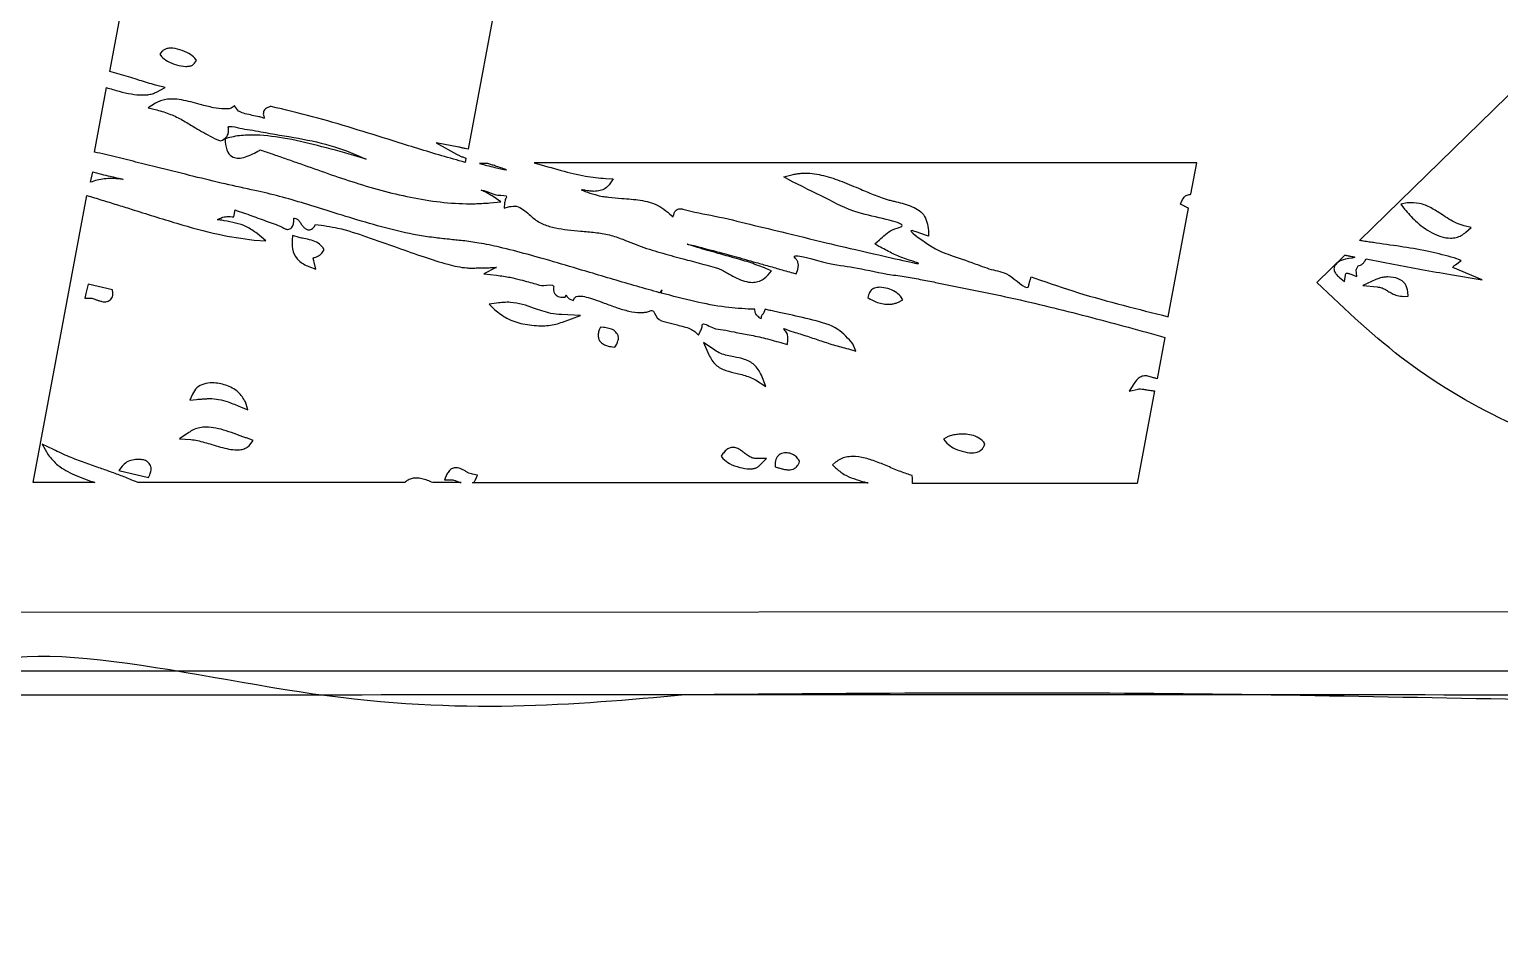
# Model space of a CAD drawing. Header units: inches. Extents: x 0.01 to 3.99, y 0.01 to 4.99.
# Drawn here: x 2.578 to 3.156, y 0.966 to 1.328 of the extents above; entities that cross this region are included whole.
import ezdxf

# ---------------------------------------------------------------- set-up
doc = ezdxf.new("R2010")
doc.units = ezdxf.units.IN
for name, color, linetype in [('Border', 7, 'CONTINUOUS'), ('Logo', 7, 'CONTINUOUS'), ('outline', 7, 'CONTINUOUS'), ('outline_2', 7, 'CONTINUOUS'), ('pcb_outline', 7, 'CONTINUOUS')]:
    doc.layers.add(name, color=color, linetype=linetype)

msp = doc.modelspace()

# ---------------------------------------------------------------- linework, layer by layer
at = {"layer": 'Border', "color": 7}
msp.add_lwpolyline([(0.280138, 1.075567), (3.72736, 1.075567)], dxfattribs=at)
at = {"layer": 'Logo', "color": 7}
for points in [[(2.617783, 1.308925), (2.609485, 1.311366), (2.62299, 1.383449)], [(2.762926, 1.347489), (2.750397, 1.280775)], [(3.100886, 1.244815), (3.185336, 1.327149)], [(2.629987, 1.319176), (2.629174, 1.3182), (2.629824, 1.317224)], [(2.642842, 1.31462), (2.643655, 1.315597), (2.643004, 1.316573)], [(2.603464, 1.279636), (2.608183, 1.30502)], [(2.627872, 1.30323), (2.631289, 1.30502), (2.627546, 1.305996)], [(2.627546, 1.298837), (2.624617, 1.297047), (2.628035, 1.296233)], [(2.660089, 1.295745), (2.658625, 1.29786)], [(2.672944, 1.297535), (2.672619, 1.297535), (2.672293, 1.297372)], [(2.652605, 1.284192), (2.653255, 1.28403), (2.653906, 1.284355)], [(2.656022, 1.285169), (2.654883, 1.284843), (2.654883, 1.283704)], [(2.668388, 1.280287), (2.668713, 1.28045)], [(2.710369, 1.27687), (2.705487, 1.278335)], [(2.746817, 1.281589), (2.737868, 1.283216), (2.745841, 1.278823)], [(2.602, 1.267758), (2.602814, 1.271826), (2.603302, 1.271663)], [(2.749583, 1.277196), (2.749258, 1.275568)], [(2.758207, 1.27508), (2.754953, 1.27508)], [(3.034661, 1.263039), (3.036939, 1.275406), (2.776431, 1.275406)], [(2.804581, 1.269223), (2.80751, 1.26906), (2.805883, 1.266782)], [(2.877966, 1.267921), (2.874549, 1.269873), (2.878291, 1.27085)], [(2.603627, 1.149627), (2.579383, 1.149627), (2.600536, 1.262551)], [(2.759021, 1.259622), (2.763251, 1.26011), (2.759834, 1.262388)], [(3.031895, 1.258483), (3.030593, 1.259134), (3.031081, 1.260436)], [(2.6583, 1.25409), (2.658788, 1.256856)], [(2.764716, 1.259622), (2.764553, 1.257507), (2.766668, 1.258158)], [(3.025712, 1.214876), (3.033685, 1.257507)], [(3.119598, 1.259622), (3.117158, 1.259134), (3.118622, 1.257182)], [(2.651791, 1.253114), (2.651954, 1.253114)], [(2.681893, 1.252951), (2.681893, 1.253602), (2.682219, 1.253602)], [(2.689866, 1.250185), (2.690355, 1.251161)], [(2.831104, 1.25409), (2.831104, 1.254415)], [(2.931499, 1.24872), (2.931499, 1.246605), (2.929547, 1.247256)], [(3.144819, 1.250022), (3.142053, 1.250673)], [(3.142704, 1.24807), (3.144819, 1.250022)], [(2.666273, 1.244978), (2.670829, 1.244652), (2.667412, 1.247581)], [(2.683195, 1.24628), (2.681405, 1.246768), (2.681243, 1.244978)], [(2.911973, 1.242537), (2.910346, 1.243513), (2.912136, 1.245141)], [(2.693772, 1.241235), (2.693283, 1.242049)], [(2.693446, 1.240585), (2.693772, 1.241235)], [(3.084126, 1.228381), (3.095191, 1.23912)], [(3.103001, 1.236679), (3.10349, 1.237656)], [(3.138636, 1.235215), (3.140914, 1.237005), (3.138148, 1.237981)], [(2.687751, 1.234564), (2.690517, 1.233588), (2.689866, 1.236354)], [(2.761136, 1.234076), (2.75658, 1.231798), (2.761624, 1.231147)], [(2.868365, 1.23131), (2.869667, 1.232937), (2.867715, 1.233751)], [(2.878128, 1.232123), (2.87943, 1.231798), (2.879918, 1.2331)], [(3.097469, 1.231635), (3.09991, 1.230659), (3.099584, 1.233262), (3.100398, 1.23489)], [(3.136684, 1.231473), (3.149213, 1.229357), (3.13766, 1.234239)], [(2.610787, 1.224313), (2.610624, 1.225452), (2.601024, 1.22773), (2.600047, 1.223988), (2.599722, 1.222198), (2.601675, 1.222198)], [(2.971364, 1.229195), (2.971853, 1.230496), (2.973317, 1.230008)], [(3.093076, 1.230334), (3.095028, 1.228706), (3.095354, 1.231147)], [(3.107395, 1.22952), (3.102188, 1.227079), (3.107883, 1.226591)], [(2.761624, 1.220245), (2.758695, 1.219757), (2.76081, 1.217642)], [(2.787496, 1.222523), (2.788635, 1.222523), (2.78896, 1.223499)], [(2.790587, 1.22171), (2.791726, 1.221221), (2.792377, 1.22236)], [(2.826385, 1.22415), (2.82671, 1.225452), (2.825734, 1.224313)], [(2.907905, 1.223499), (2.90758, 1.22236), (2.908556, 1.22171)], [(2.919621, 1.220571), (2.921411, 1.221547)], [(2.921411, 1.221547), (2.920434, 1.223011)], [(3.118297, 1.222849), (3.120087, 1.223011)], [(3.120087, 1.223011), (3.119924, 1.224638)], [(2.794655, 1.215364), (2.78717, 1.215689)], [(2.787496, 1.21276), (2.794655, 1.215364)], [(2.863321, 1.216503), (2.863159, 1.217804), (2.861857, 1.217804)], [(2.868528, 1.217479), (2.867226, 1.217804), (2.866738, 1.216503)], [(2.803605, 1.210645), (2.802466, 1.210808), (2.801978, 1.209669)], [(2.839565, 1.209018), (2.841029, 1.207553), (2.841843, 1.209343)], [(2.807184, 1.202997), (2.808161, 1.202835), (2.808649, 1.203648)], [(2.847375, 1.201696), (2.842982, 1.204787), (2.845097, 1.199906)], [(2.874223, 1.204462), (2.876013, 1.203974), (2.876176, 1.205763)], [(2.899932, 1.202184), (2.902861, 1.20137), (2.901722, 1.204136)], [(3.02441, 1.20674), (3.021318, 1.190468)], [(2.863484, 1.18998), (2.867552, 1.187377), (2.865762, 1.191933)], [(3.020342, 1.185749), (3.013508, 1.149301), (2.925153, 1.149301), (2.925153, 1.151416), (2.924991, 1.152393), (2.924014, 1.152718)], [(3.012206, 1.188516), (3.010416, 1.185587), (3.013833, 1.1864)], [(2.642028, 1.184448), (2.641052, 1.182007)], [(2.641052, 1.182007), (2.643655, 1.182332)], [(2.660903, 1.179404), (2.663832, 1.178265), (2.662856, 1.181356)], [(2.300813, 1.105856), (2.302441, 0.965921), (2.373873, 1.105693), (2.462878, 1.062248), (2.412924, 1.128962), (2.420572, 1.130589), (2.410809, 1.139375), (2.41146, 1.139538), (2.411623, 1.139538), (2.516249, 1.1768), (2.523734, 1.159227), (2.475733, 1.125057), (2.5169, 1.122778), (2.512344, 1.098697), (3.216902, 1.098859)], [(2.640564, 1.169315), (2.636984, 1.166874), (2.641377, 1.166549)], [(2.587356, 1.162644), (2.582962, 1.164759), (2.58524, 1.160529)], [(2.665947, 1.166224), (2.663669, 1.167037)], [(2.664646, 1.164434), (2.665947, 1.166224)], [(2.939147, 1.167688), (2.937357, 1.166712)], [(2.937357, 1.166712), (2.938659, 1.165085)], [(2.953303, 1.164108), (2.953628, 1.164922), (2.95314, 1.165573)], [(2.850629, 1.161017), (2.849979, 1.16004), (2.850629, 1.159064)], [(2.867715, 1.159064), (2.863647, 1.159064)], [(2.864623, 1.155972), (2.867715, 1.159064)], [(2.871132, 1.156949), (2.871132, 1.15581), (2.872271, 1.155484)], [(2.880732, 1.157925), (2.880406, 1.158576)], [(2.880569, 1.157437), (2.880732, 1.157925)], [(2.894888, 1.1576), (2.893749, 1.156623), (2.894888, 1.155484)], [(2.614366, 1.156135), (2.613065, 1.154345), (2.62478, 1.151579), (2.625268, 1.152718)], [(2.742098, 1.152881), (2.741122, 1.150766), (2.743563, 1.150766)], [(2.753326, 1.150766), (2.754139, 1.152555), (2.752187, 1.152881)], [(2.725501, 1.149627), (2.62055, 1.149627), (2.619411, 1.150115)], [(2.74763, 1.149627), (2.736566, 1.149627)], [(2.907743, 1.149464), (2.752187, 1.149464)]]:
    msp.add_lwpolyline(points, dxfattribs=at)
for points in [[(2.639425, 1.313318)], [(2.602, 1.267758)], [(2.804581, 1.269223)], [(2.934265, 1.228381)], [(2.610787, 1.224313)], [(2.809137, 1.208041)], [(2.856162, 1.192583)], [(2.625268, 1.156786)]]:
    msp.add_lwpolyline(points, close=True, dxfattribs=at)
for points, knots in [([(2.643004, 1.316573), (2.64225, 1.317221), (2.640502, 1.318722), (2.637136, 1.319914), (2.634186, 1.320596), (2.632084, 1.320387), (2.63089, 1.319946), (2.630283, 1.319428), (2.629987, 1.319176)], [0, 0, 0, 0, 0.00296, 0.006863, 0.01056, 0.011925, 0.013149, 0.014306, 0.014306, 0.014306, 0.014306]), ([(2.629824, 1.317224), (2.630579, 1.316581), (2.632328, 1.31509), (2.635688, 1.313798), (2.638202, 1.313476), (2.639425, 1.313318)], [0, 0, 0, 0, 0.00296, 0.006863, 0.01056, 0.01056, 0.01056, 0.01056]), ([(2.639425, 1.313318), (2.639913, 1.313335), (2.640803, 1.313365), (2.642066, 1.313743), (2.64259, 1.314335), (2.642842, 1.31462)], [0, 0, 0, 0, 0.001469, 0.00268, 0.003801, 0.003801, 0.003801, 0.003801]), ([(2.627546, 1.305996), (2.626496, 1.306281), (2.624353, 1.306862), (2.621099, 1.307841), (2.618903, 1.308559), (2.617783, 1.308925)], [0, 0, 0, 0, 0.003263, 0.006661, 0.010194, 0.010194, 0.010194, 0.010194]), ([(2.608183, 1.30502), (2.609871, 1.304505), (2.613112, 1.303518), (2.617825, 1.302429), (2.621602, 1.302018), (2.624377, 1.302155), (2.626268, 1.302482), (2.627353, 1.302988), (2.627872, 1.30323)], [0, 0, 0, 0, 0.005292, 0.010161, 0.014501, 0.016625, 0.018494, 0.020204, 0.020204, 0.020204, 0.020204]), ([(2.658625, 1.29786), (2.658531, 1.297809), (2.65836, 1.297716), (2.658146, 1.297545), (2.657243, 1.296607), (2.654192, 1.296474), (2.650004, 1.297024), (2.645571, 1.298229), (2.641416, 1.299344), (2.637745, 1.300201), (2.634452, 1.300545), (2.63168, 1.300366), (2.629445, 1.299872), (2.628169, 1.299176), (2.627546, 1.298837)], [0, 0, 0, 0, 0.000321, 0.000583, 0.000818, 0.004209, 0.008655, 0.013949, 0.017812, 0.021599, 0.025242, 0.027694, 0.029916, 0.032034, 0.032034, 0.032034, 0.032034]), ([(2.628035, 1.296233), (2.629849, 1.295698), (2.633333, 1.294671), (2.638133, 1.292284), (2.642069, 1.289799), (2.645681, 1.287708), (2.648992, 1.285811), (2.651373, 1.284744), (2.652605, 1.284192)], [0, 0, 0, 0, 0.005664, 0.010879, 0.016012, 0.019629, 0.023402, 0.027449, 0.027449, 0.027449, 0.027449]), ([(2.672293, 1.297372), (2.671906, 1.297253), (2.671196, 1.297036), (2.670324, 1.296356), (2.669985, 1.295434), (2.669849, 1.294512), (2.669921, 1.293758), (2.670662, 1.292698), (2.669339, 1.293273), (2.66857, 1.293415), (2.666956, 1.293764), (2.664828, 1.294207), (2.66227, 1.294792), (2.660742, 1.29546), (2.660089, 1.295745)], [0, 0, 0, 0, 0.001213, 0.002223, 0.003167, 0.004099, 0.004927, 0.005694, 0.00658, 0.007545, 0.008536, 0.011334, 0.014201, 0.016334, 0.016334, 0.016334, 0.016334]), ([(2.749258, 1.275568), (2.74618, 1.276419), (2.739936, 1.278146), (2.730512, 1.281014), (2.718947, 1.284661), (2.70521, 1.288977), (2.689258, 1.293688), (2.678395, 1.29625), (2.672944, 1.297535)], [0, 0, 0, 0, 0.009578, 0.019435, 0.029552, 0.045956, 0.062634, 0.079433, 0.079433, 0.079433, 0.079433]), ([(2.653906, 1.284355), (2.65455, 1.284796), (2.655689, 1.285577), (2.656296, 1.287399), (2.656232, 1.288544), (2.656148, 1.289211), (2.656107, 1.28941), (2.655974, 1.289602), (2.656236, 1.289586), (2.6564, 1.289709), (2.657981, 1.289814), (2.660632, 1.28893), (2.664751, 1.288419), (2.672396, 1.286891), (2.683537, 1.285213), (2.697627, 1.282255), (2.706235, 1.278617), (2.710369, 1.27687)], [0, 0, 0, 0, 0.00228, 0.004034, 0.005432, 0.005748, 0.006002, 0.006107, 0.006281, 0.0065, 0.006781, 0.010794, 0.014921, 0.019167, 0.034195, 0.048737, 0.06217, 0.06217, 0.06217, 0.06217]), ([(2.654883, 1.283704), (2.655063, 1.282245), (2.65536, 1.279836), (2.657715, 1.277528), (2.660331, 1.277016), (2.662988, 1.27766), (2.665711, 1.278853), (2.667508, 1.279816), (2.668388, 1.280287)], [0, 0, 0, 0, 0.004289, 0.007077, 0.0092, 0.012014, 0.015128, 0.018123, 0.018123, 0.018123, 0.018123]), ([(2.705487, 1.278335), (2.700724, 1.279663), (2.691539, 1.282225), (2.67825, 1.285299), (2.668446, 1.286442), (2.662161, 1.286235), (2.658991, 1.285909), (2.65699, 1.28541), (2.656022, 1.285169)], [0, 0, 0, 0, 0.014834, 0.028602, 0.040915, 0.044267, 0.047459, 0.050448, 0.050448, 0.050448, 0.050448]), ([(2.825734, 1.224313), (2.822741, 1.225154), (2.816666, 1.226861), (2.807503, 1.229534), (2.797099, 1.232618), (2.78582, 1.236004), (2.774005, 1.239347), (2.76374, 1.242085), (2.755277, 1.243806), (2.748641, 1.244776), (2.743726, 1.245199), (2.739927, 1.245637), (2.736834, 1.246006), (2.730488, 1.246834), (2.720989, 1.2489), (2.708567, 1.252387), (2.696943, 1.255954), (2.686231, 1.259372), (2.676391, 1.262281), (2.665936, 1.264689), (2.654626, 1.267044), (2.642297, 1.270138), (2.630958, 1.272923), (2.620857, 1.27544), (2.612196, 1.277628), (2.60638, 1.278966), (2.603464, 1.279636)], [0, 0, 0, 0, 0.009325, 0.018934, 0.028632, 0.041882, 0.054258, 0.065471, 0.073745, 0.08015, 0.085577, 0.088543, 0.09162, 0.094922, 0.107741, 0.120727, 0.133629, 0.144214, 0.154462, 0.164397, 0.176391, 0.189116, 0.202525, 0.211419, 0.220349, 0.229323, 0.229323, 0.229323, 0.229323]), ([(2.668713, 1.28045), (2.67027, 1.279935), (2.673463, 1.278879), (2.678329, 1.277151), (2.688752, 1.273547), (2.704989, 1.267606), (2.727511, 1.261374), (2.744214, 1.259155), (2.753815, 1.259332), (2.756418, 1.25946), (2.758153, 1.259568), (2.759021, 1.259622)], [0, 0, 0, 0, 0.004919, 0.01009, 0.015489, 0.038005, 0.061936, 0.085528, 0.088132, 0.090738, 0.093346, 0.093346, 0.093346, 0.093346]), ([(2.745841, 1.278823), (2.746233, 1.278615), (2.747029, 1.278195), (2.748292, 1.277682), (2.749151, 1.277358), (2.749583, 1.277196)], [0, 0, 0, 0, 0.001331, 0.002698, 0.004085, 0.004085, 0.004085, 0.004085]), ([(2.750397, 1.280775), (2.750014, 1.280841), (2.749232, 1.280974), (2.748045, 1.281276), (2.747235, 1.281482), (2.746817, 1.281589)], [0, 0, 0, 0, 0.001164, 0.002379, 0.003673, 0.003673, 0.003673, 0.003673]), ([(2.754953, 1.27508), (2.756203, 1.27475), (2.758684, 1.274094), (2.761323, 1.273528), (2.767036, 1.272183), (2.763615, 1.273304), (2.762101, 1.273793), (2.760683, 1.274339), (2.759613, 1.274629), (2.758917, 1.274879), (2.758439, 1.275015), (2.758207, 1.27508)], [0, 0, 0, 0, 0.003691, 0.007321, 0.010857, 0.012708, 0.014512, 0.016363, 0.017086, 0.017854, 0.018576, 0.018576, 0.018576, 0.018576]), ([(2.776431, 1.275406), (2.779966, 1.274385), (2.786624, 1.272462), (2.795969, 1.270035), (2.801897, 1.269476), (2.804581, 1.269223)], [0, 0, 0, 0, 0.011044, 0.020803, 0.02888, 0.02888, 0.02888, 0.02888]), ([(2.603302, 1.271663), (2.604634, 1.271334), (2.607308, 1.270674), (2.610033, 1.270005), (2.616262, 1.268668), (2.61317, 1.269077), (2.611904, 1.269184), (2.609882, 1.269257), (2.607449, 1.269119), (2.604587, 1.268666), (2.602845, 1.268054), (2.602, 1.267758)], [0, 0, 0, 0, 0.003898, 0.007823, 0.011721, 0.013152, 0.014544, 0.015967, 0.019068, 0.021919, 0.024601, 0.024601, 0.024601, 0.024601]), ([(2.805883, 1.266782), (2.805408, 1.266247), (2.804448, 1.265163), (2.802262, 1.264321), (2.800208, 1.26412), (2.798291, 1.264263), (2.796856, 1.264475), (2.793042, 1.26534), (2.801443, 1.262303), (2.805295, 1.261992), (2.81168, 1.261297), (2.81806, 1.260895), (2.825426, 1.259087), (2.829176, 1.255786), (2.831104, 1.25409)], [0, 0, 0, 0, 0.002118, 0.004289, 0.006805, 0.008321, 0.009924, 0.011575, 0.017102, 0.022509, 0.02782, 0.035042, 0.042232, 0.049834, 0.049834, 0.049834, 0.049834]), ([(2.912136, 1.245141), (2.912938, 1.245857), (2.91457, 1.247315), (2.917102, 1.24926), (2.926022, 1.251175), (2.902919, 1.255063), (2.89311, 1.260573), (2.883167, 1.265397), (2.877966, 1.267921)], [0, 0, 0, 0, 0.003199, 0.006512, 0.009979, 0.024858, 0.039809, 0.056215, 0.056215, 0.056215, 0.056215]), ([(2.878291, 1.27085), (2.878794, 1.270948), (2.879819, 1.271149), (2.881397, 1.271301), (2.884881, 1.271423), (2.890404, 1.270543), (2.897623, 1.268094), (2.903324, 1.265607), (2.907633, 1.263813), (2.91044, 1.262642), (2.91282, 1.261704), (2.914805, 1.261082), (2.916373, 1.260627), (2.919592, 1.259933), (2.924155, 1.258763), (2.930363, 1.255467), (2.931112, 1.251017), (2.931499, 1.24872)], [0, 0, 0, 0, 0.001537, 0.00313, 0.004752, 0.011987, 0.019712, 0.027593, 0.030637, 0.033715, 0.036719, 0.038307, 0.039953, 0.041617, 0.048166, 0.054365, 0.060978, 0.060978, 0.060978, 0.060978]), ([(2.600536, 1.262551), (2.602486, 1.261955), (2.606377, 1.260766), (2.612182, 1.258983), (2.622001, 1.255917), (2.635262, 1.251738), (2.651285, 1.247108), (2.661582, 1.245645), (2.666273, 1.244978)], [0, 0, 0, 0, 0.006119, 0.012204, 0.01822, 0.036977, 0.053944, 0.068142, 0.068142, 0.068142, 0.068142]), ([(2.759834, 1.262388), (2.759374, 1.262666), (2.758441, 1.263228), (2.757223, 1.263927), (2.75422, 1.265227), (2.759724, 1.263478), (2.761308, 1.262424), (2.766255, 1.262815), (2.765136, 1.261261), (2.764906, 1.260509), (2.764782, 1.259931), (2.764716, 1.259622)], [0, 0, 0, 0, 0.001573, 0.003191, 0.004808, 0.00822, 0.011657, 0.015117, 0.015788, 0.01661, 0.01755, 0.01755, 0.01755, 0.01755]), ([(3.031081, 1.260436), (3.03133, 1.260927), (3.031807, 1.26187), (3.033121, 1.262861), (3.034144, 1.26298), (3.034661, 1.263039)], [0, 0, 0, 0, 0.001639, 0.003148, 0.004687, 0.004687, 0.004687, 0.004687]), ([(2.658788, 1.256856), (2.660997, 1.25611), (2.66537, 1.254635), (2.671713, 1.252141), (2.676256, 1.250776), (2.678454, 1.249412), (2.678954, 1.249248), (2.679857, 1.249138), (2.681207, 1.249727), (2.681806, 1.251365), (2.681865, 1.252435), (2.681893, 1.252951)], [0, 0, 0, 0, 0.006991, 0.013836, 0.020497, 0.021055, 0.02157, 0.022061, 0.023775, 0.025444, 0.027001, 0.027001, 0.027001, 0.027001]), ([(2.766668, 1.258158), (2.767626, 1.258314), (2.769522, 1.258624), (2.772188, 1.257068), (2.774241, 1.25529), (2.77617, 1.253545), (2.778016, 1.25213), (2.78088, 1.250781), (2.784751, 1.249678), (2.789632, 1.249003), (2.794863, 1.248538), (2.800351, 1.24806), (2.80598, 1.247246), (2.812321, 1.244955), (2.819515, 1.241946), (2.828074, 1.239481), (2.835014, 1.237585), (2.84031, 1.236207), (2.843936, 1.235202), (2.846981, 1.234445), (2.849425, 1.233622), (2.851273, 1.232732), (2.853411, 1.231399), (2.856001, 1.230039), (2.859006, 1.228768), (2.861887, 1.228237), (2.864446, 1.228602), (2.866609, 1.229615), (2.867764, 1.230729), (2.868365, 1.23131)], [0, 0, 0, 0, 0.002824, 0.005592, 0.008809, 0.01106, 0.013384, 0.015756, 0.020505, 0.025402, 0.030518, 0.036258, 0.041943, 0.047504, 0.056413, 0.065338, 0.074183, 0.078004, 0.081755, 0.085472, 0.087412, 0.089482, 0.091605, 0.094969, 0.098248, 0.101371, 0.103613, 0.105904, 0.1084, 0.1084, 0.1084, 0.1084]), ([(2.831104, 1.254415), (2.831219, 1.254814), (2.831465, 1.255661), (2.832132, 1.256984), (2.833298, 1.257364), (2.834051, 1.257341), (2.834437, 1.257304), (2.838842, 1.25598), (2.847897, 1.254587), (2.861515, 1.251117), (2.876435, 1.247594), (2.894181, 1.243208), (2.906141, 1.240533), (2.933536, 1.234061), (2.921575, 1.237853), (2.916962, 1.2398), (2.913648, 1.241618), (2.911973, 1.242537)], [0, 0, 0, 0, 0.001254, 0.002662, 0.004229, 0.004561, 0.004931, 0.005385, 0.018328, 0.032396, 0.047305, 0.065263, 0.082996, 0.100046, 0.105423, 0.110928, 0.116552, 0.116552, 0.116552, 0.116552]), ([(3.033685, 1.257507), (3.033618, 1.257552), (3.033481, 1.257645), (3.033236, 1.257693), (3.032971, 1.257891), (3.032594, 1.258005), (3.032244, 1.258277), (3.032006, 1.258417), (3.031895, 1.258483)], [0, 0, 0, 0, 0.000238, 0.000493, 0.000731, 0.001216, 0.001656, 0.002045, 0.002045, 0.002045, 0.002045]), ([(3.118622, 1.257182), (3.120016, 1.255592), (3.12317, 1.251993), (3.129084, 1.247699), (3.1349, 1.245501), (3.138895, 1.245968), (3.140983, 1.24673), (3.142131, 1.247623), (3.142704, 1.24807)], [0, 0, 0, 0, 0.006323, 0.014309, 0.021863, 0.02409, 0.026263, 0.028431, 0.028431, 0.028431, 0.028431]), ([(3.142053, 1.250673), (3.141025, 1.250978), (3.13893, 1.2516), (3.136066, 1.253259), (3.132817, 1.255348), (3.129182, 1.257756), (3.124578, 1.259791), (3.12127, 1.259679), (3.119598, 1.259622)], [0, 0, 0, 0, 0.003207, 0.006532, 0.009872, 0.014803, 0.019653, 0.024611, 0.024611, 0.024611, 0.024611]), ([(2.667412, 1.247581), (2.666066, 1.248546), (2.663477, 1.250401), (2.658975, 1.251785), (2.655706, 1.252439), (2.653598, 1.252785), (2.652676, 1.252944), (2.652078, 1.253059), (2.651791, 1.253114)], [0, 0, 0, 0, 0.004934, 0.009492, 0.013967, 0.014951, 0.015899, 0.016776, 0.016776, 0.016776, 0.016776]), ([(2.651954, 1.253114), (2.652481, 1.253378), (2.653598, 1.253937), (2.655773, 1.254376), (2.657365, 1.254196), (2.6583, 1.25409)], [0, 0, 0, 0, 0.001764, 0.003739, 0.006545, 0.006545, 0.006545, 0.006545]), ([(2.682219, 1.253602), (2.682543, 1.253529), (2.683258, 1.253367), (2.68409, 1.252437), (2.684799, 1.251331), (2.685603, 1.250239), (2.686517, 1.249306), (2.687607, 1.248978), (2.688533, 1.249119), (2.689282, 1.249518), (2.689661, 1.24995), (2.689866, 1.250185)], [0, 0, 0, 0, 0.000976, 0.002152, 0.00358, 0.004957, 0.00622, 0.007425, 0.008199, 0.008984, 0.009913, 0.009913, 0.009913, 0.009913]), ([(2.690355, 1.251161), (2.693338, 1.250757), (2.700184, 1.249831), (2.710824, 1.246217), (2.722039, 1.242247), (2.732673, 1.238438), (2.741728, 1.23558), (2.747927, 1.234153), (2.751659, 1.233976), (2.753683, 1.234054), (2.755757, 1.234068), (2.758095, 1.234117), (2.759177, 1.234165), (2.761991, 1.234292), (2.761385, 1.234231), (2.761269, 1.234188), (2.761186, 1.234118), (2.761136, 1.234076)], [0, 0, 0, 0, 0.009014, 0.020686, 0.033566, 0.044753, 0.054545, 0.062092, 0.063691, 0.065758, 0.068115, 0.070128, 0.07207, 0.07365, 0.073698, 0.073826, 0.07402, 0.07402, 0.07402, 0.07402]), ([(2.929547, 1.247256), (2.929051, 1.247422), (2.92805, 1.247758), (2.926615, 1.248206), (2.922052, 1.249817), (2.933584, 1.241382), (2.9397, 1.239185), (2.948949, 1.236069), (2.957153, 1.232847), (2.963316, 1.232358), (2.970565, 1.224563), (2.970915, 1.227356), (2.971001, 1.227618), (2.97104, 1.227965), (2.97117, 1.228321), (2.971237, 1.228765), (2.971321, 1.229047), (2.971364, 1.229195)], [0, 0, 0, 0, 0.001549, 0.003133, 0.004786, 0.0134, 0.022845, 0.03305, 0.040675, 0.04833, 0.055933, 0.056184, 0.056513, 0.056763, 0.057225, 0.057644, 0.058106, 0.058106, 0.058106, 0.058106]), ([(2.681243, 1.244978), (2.68123, 1.243433), (2.681205, 1.240491), (2.683714, 1.236506), (2.686361, 1.235233), (2.687751, 1.234564)], [0, 0, 0, 0, 0.004564, 0.00869, 0.01325, 0.01325, 0.01325, 0.01325]), ([(2.693283, 1.242049), (2.692717, 1.242711), (2.691522, 1.244104), (2.688725, 1.244979), (2.686513, 1.245516), (2.68489, 1.245784), (2.684014, 1.245984), (2.683467, 1.246182), (2.683195, 1.24628)], [0, 0, 0, 0, 0.002565, 0.005404, 0.008511, 0.009455, 0.010335, 0.0112, 0.0112, 0.0112, 0.0112]), ([(2.867715, 1.233751), (2.865719, 1.234529), (2.861629, 1.236125), (2.855208, 1.237987), (2.849554, 1.239518), (2.844517, 1.240939), (2.840992, 1.241962), (2.832915, 1.244459), (2.847098, 1.240779), (2.853448, 1.239124), (2.8613, 1.236842), (2.86745, 1.235141), (2.87267, 1.233649), (2.876261, 1.232645), (2.878128, 1.232123)], [0, 0, 0, 0, 0.006426, 0.013171, 0.01998, 0.024201, 0.028396, 0.032543, 0.041568, 0.050303, 0.059306, 0.064337, 0.069711, 0.075533, 0.075533, 0.075533, 0.075533]), ([(3.138148, 1.237981), (3.135035, 1.238843), (3.128481, 1.240658), (3.118209, 1.242324), (3.110361, 1.243438), (3.105297, 1.244162), (3.103073, 1.244484), (3.101607, 1.244706), (3.100886, 1.244815)], [0, 0, 0, 0, 0.009685, 0.020386, 0.031178, 0.033473, 0.035732, 0.03792, 0.03792, 0.03792, 0.03792]), ([(2.689866, 1.236354), (2.689773, 1.236671), (2.689626, 1.237167), (2.689606, 1.237654), (2.689492, 1.238019), (2.689726, 1.238003), (2.689855, 1.238114), (2.690334, 1.23819), (2.691123, 1.238568), (2.692422, 1.239219), (2.693077, 1.240092), (2.693446, 1.240585)], [0, 0, 0, 0, 0.000956, 0.001493, 0.001662, 0.00183, 0.002011, 0.002179, 0.003243, 0.004645, 0.006463, 0.006463, 0.006463, 0.006463]), ([(2.879918, 1.2331), (2.88005, 1.233565), (2.8803, 1.23445), (2.880268, 1.235815), (2.87992, 1.236755), (2.87956, 1.237329), (2.879332, 1.23759), (2.876528, 1.240363), (2.893547, 1.23496), (2.901384, 1.234822), (2.913103, 1.231751), (2.921756, 1.230787), (2.928111, 1.229561), (2.932236, 1.22877), (2.934265, 1.228381)], [0, 0, 0, 0, 0.001446, 0.002748, 0.00402, 0.0044, 0.004772, 0.005066, 0.015853, 0.028268, 0.04173, 0.048433, 0.054844, 0.061048, 0.061048, 0.061048, 0.061048]), ([(3.095191, 1.23912), (3.095633, 1.239022), (3.096514, 1.238825), (3.097694, 1.238603), (3.100599, 1.238112), (3.094868, 1.237659), (3.092757, 1.236631), (3.090804, 1.234825), (3.090877, 1.232956), (3.091658, 1.231493), (3.092568, 1.230749), (3.093076, 1.230334)], [0, 0, 0, 0, 0.001332, 0.002657, 0.003989, 0.007774, 0.010928, 0.013353, 0.014697, 0.016241, 0.018194, 0.018194, 0.018194, 0.018194]), ([(3.10349, 1.237656), (3.107091, 1.236915), (3.114354, 1.235423), (3.125427, 1.233398), (3.132898, 1.23212), (3.136684, 1.231473)], [0, 0, 0, 0, 0.011029, 0.022244, 0.033767, 0.033767, 0.033767, 0.033767]), ([(3.095354, 1.231147), (3.095387, 1.231344), (3.095436, 1.231637), (3.095705, 1.231972), (3.096031, 1.231958), (3.096386, 1.231959), (3.096886, 1.231857), (3.097249, 1.231719), (3.097469, 1.231635)], [0, 0, 0, 0, 0.000597, 0.000891, 0.00117, 0.001514, 0.001973, 0.00268, 0.00268, 0.00268, 0.00268]), ([(3.100398, 1.23489), (3.100699, 1.234971), (3.101352, 1.235148), (3.102306, 1.235718), (3.102761, 1.236347), (3.103001, 1.236679)], [0, 0, 0, 0, 0.000936, 0.002026, 0.003245, 0.003245, 0.003245, 0.003245]), ([(3.13766, 1.234239), (3.137728, 1.234361), (3.137876, 1.234625), (3.138186, 1.234993), (3.138485, 1.23514), (3.138636, 1.235215)], [0, 0, 0, 0, 0.000422, 0.000908, 0.00141, 0.00141, 0.00141, 0.00141]), ([(2.761624, 1.231147), (2.763411, 1.230922), (2.766559, 1.230525), (2.770733, 1.229541), (2.774019, 1.228549), (2.777173, 1.227787), (2.77994, 1.226619), (2.78451, 1.227982), (2.783907, 1.225689), (2.784124, 1.224643), (2.784619, 1.223669), (2.785446, 1.223039), (2.786385, 1.222592), (2.787106, 1.222547), (2.787496, 1.222523)], [0, 0, 0, 0, 0.005403, 0.009516, 0.012815, 0.015785, 0.018966, 0.02293, 0.023952, 0.02502, 0.026185, 0.02711, 0.028095, 0.029256, 0.029256, 0.029256, 0.029256]), ([(2.920434, 1.223011), (2.919784, 1.223616), (2.91834, 1.22496), (2.915461, 1.226019), (2.912669, 1.22656), (2.910315, 1.226269), (2.908582, 1.225241), (2.908133, 1.224085), (2.907905, 1.223499)], [0, 0, 0, 0, 0.002641, 0.005869, 0.009029, 0.011098, 0.012888, 0.014723, 0.014723, 0.014723, 0.014723]), ([(2.934265, 1.228381), (2.944749, 1.22629), (2.965312, 1.222188), (2.995331, 1.214774), (3.014823, 1.209388), (3.02441, 1.20674)], [0, 0, 0, 0, 0.032067, 0.062898, 0.092734, 0.092734, 0.092734, 0.092734]), ([(2.973317, 1.230008), (2.978994, 1.228047), (2.990421, 1.2241), (3.007975, 1.219308), (3.019792, 1.216355), (3.025712, 1.214876)], [0, 0, 0, 0, 0.018015, 0.036257, 0.054561, 0.054561, 0.054561, 0.054561]), ([(3.208116, 1.154833), (3.1923, 1.160223), (3.161226, 1.170812), (3.118742, 1.195431), (3.095588, 1.217471), (3.084126, 1.228381)], [0, 0, 0, 0, 0.05007, 0.098379, 0.145734, 0.145734, 0.145734, 0.145734]), ([(3.119924, 1.224638), (3.119686, 1.22575), (3.119203, 1.228005), (3.115971, 1.230141), (3.112917, 1.230584), (3.110456, 1.230419), (3.108854, 1.230128), (3.10787, 1.229718), (3.107395, 1.22952)], [0, 0, 0, 0, 0.003293, 0.006678, 0.010756, 0.012417, 0.014071, 0.01561, 0.01561, 0.01561, 0.01561]), ([(3.107883, 1.226591), (3.108449, 1.226516), (3.109491, 1.226379), (3.110895, 1.225736), (3.112229, 1.22489), (3.113768, 1.223919), (3.115847, 1.223112), (3.117428, 1.222942), (3.118297, 1.222849)], [0, 0, 0, 0, 0.001704, 0.003135, 0.004584, 0.006446, 0.008588, 0.011199, 0.011199, 0.011199, 0.011199]), ([(2.601675, 1.222198), (2.601923, 1.222173), (2.602465, 1.222119), (2.603278, 1.221869), (2.6042, 1.221498), (2.605253, 1.221198), (2.606373, 1.220844), (2.60748, 1.220686), (2.608474, 1.220807), (2.609217, 1.22116), (2.609908, 1.221555), (2.610398, 1.222265), (2.610746, 1.223217), (2.610772, 1.223925), (2.610787, 1.224313)], [0, 0, 0, 0, 0.000748, 0.001631, 0.002536, 0.00373, 0.004913, 0.00606, 0.007058, 0.00786, 0.008518, 0.009417, 0.010373, 0.011529, 0.011529, 0.011529, 0.011529]), ([(2.78717, 1.215689), (2.785772, 1.215805), (2.783134, 1.216024), (2.779465, 1.217089), (2.775801, 1.218411), (2.771764, 1.219799), (2.766879, 1.220761), (2.763445, 1.220424), (2.761624, 1.220245)], [0, 0, 0, 0, 0.0042, 0.007918, 0.011414, 0.015891, 0.02073, 0.02619, 0.02619, 0.02619, 0.02619]), ([(2.78896, 1.223499), (2.78904, 1.223278), (2.789211, 1.222801), (2.789786, 1.222171), (2.790304, 1.221873), (2.790587, 1.22171)], [0, 0, 0, 0, 0.000702, 0.001509, 0.002489, 0.002489, 0.002489, 0.002489]), ([(2.792377, 1.22236), (2.792444, 1.222445), (2.792628, 1.222681), (2.793243, 1.222984), (2.794715, 1.223067), (2.797112, 1.22262), (2.800345, 1.221583), (2.804289, 1.220117), (2.808719, 1.218429), (2.813466, 1.217007), (2.817229, 1.216387), (2.819841, 1.216596), (2.821287, 1.216752), (2.82348, 1.218008), (2.82438, 1.213458), (2.828576, 1.212809), (2.832073, 1.2117), (2.835244, 1.210986), (2.837696, 1.210319), (2.838988, 1.20942), (2.839565, 1.209018)], [0, 0, 0, 0, 0.00032, 0.000892, 0.001979, 0.004683, 0.008159, 0.012161, 0.017306, 0.022374, 0.027026, 0.028638, 0.030165, 0.031518, 0.035061, 0.039107, 0.043418, 0.046254, 0.048851, 0.050947, 0.050947, 0.050947, 0.050947]), ([(2.861857, 1.217804), (2.858445, 1.218002), (2.850962, 1.218436), (2.839133, 1.220837), (2.830788, 1.223006), (2.826385, 1.22415)], [0, 0, 0, 0, 0.010241, 0.022462, 0.036115, 0.036115, 0.036115, 0.036115]), ([(2.908556, 1.22171), (2.909284, 1.22135), (2.910747, 1.220628), (2.913106, 1.219944), (2.915225, 1.219698), (2.916993, 1.219829), (2.918364, 1.220097), (2.919212, 1.220417), (2.919621, 1.220571)], [0, 0, 0, 0, 0.002432, 0.004887, 0.007329, 0.008785, 0.010194, 0.011501, 0.011501, 0.011501, 0.011501]), ([(2.76081, 1.217642), (2.762378, 1.216415), (2.765713, 1.213807), (2.772097, 1.211838), (2.777683, 1.211172), (2.782016, 1.211402), (2.784871, 1.211853), (2.786639, 1.212464), (2.787496, 1.21276)], [0, 0, 0, 0, 0.005928, 0.012612, 0.019694, 0.022723, 0.025609, 0.028326, 0.028326, 0.028326, 0.028326]), ([(2.866738, 1.216503), (2.866682, 1.216436), (2.866564, 1.216294), (2.866425, 1.21606), (2.866192, 1.215786), (2.865905, 1.215408), (2.865637, 1.214909), (2.865715, 1.213754), (2.864491, 1.214998), (2.863691, 1.215501), (2.86344, 1.216182), (2.863321, 1.216503)], [0, 0, 0, 0, 0.000262, 0.000552, 0.000814, 0.00134, 0.001955, 0.002601, 0.003852, 0.004944, 0.005915, 0.005915, 0.005915, 0.005915]), ([(2.901722, 1.204136), (2.89988, 1.206245), (2.89569, 1.211042), (2.885758, 1.213661), (2.878041, 1.21542), (2.872873, 1.216569), (2.87058, 1.216985), (2.869178, 1.217323), (2.868528, 1.217479)], [0, 0, 0, 0, 0.008239, 0.018745, 0.029622, 0.032285, 0.034608, 0.036612, 0.036612, 0.036612, 0.036612]), ([(2.801978, 1.209669), (2.801811, 1.209152), (2.801498, 1.208179), (2.801594, 1.206698), (2.80209, 1.205312), (2.803253, 1.204158), (2.805029, 1.203347), (2.806413, 1.203122), (2.807184, 1.202997)], [0, 0, 0, 0, 0.001615, 0.00304, 0.004369, 0.005946, 0.007803, 0.010139, 0.010139, 0.010139, 0.010139]), ([(2.809137, 1.208041), (2.8087, 1.20859), (2.807805, 1.209712), (2.80569, 1.210298), (2.804297, 1.21053), (2.803605, 1.210645)], [0, 0, 0, 0, 0.002054, 0.004201, 0.006322, 0.006322, 0.006322, 0.006322]), ([(2.841843, 1.209343), (2.841981, 1.20961), (2.842241, 1.210115), (2.842471, 1.210865), (2.842393, 1.212992), (2.847053, 1.209812), (2.850586, 1.209859), (2.855603, 1.208672), (2.861103, 1.207788), (2.867542, 1.206328), (2.871933, 1.205102), (2.874223, 1.204462)], [0, 0, 0, 0, 0.000895, 0.001693, 0.002395, 0.006536, 0.010819, 0.01523, 0.02125, 0.027796, 0.034937, 0.034937, 0.034937, 0.034937]), ([(2.876176, 1.205763), (2.87616, 1.206375), (2.876129, 1.207532), (2.875618, 1.208974), (2.873322, 1.210954), (2.877877, 1.208884), (2.880157, 1.208435), (2.884096, 1.207065), (2.888579, 1.205566), (2.894166, 1.203702), (2.897986, 1.202696), (2.899932, 1.202184)], [0, 0, 0, 0, 0.001795, 0.003395, 0.004915, 0.008024, 0.011122, 0.014127, 0.01982, 0.025639, 0.031683, 0.031683, 0.031683, 0.031683]), ([(2.808649, 1.203648), (2.808914, 1.204194), (2.809394, 1.205181), (2.809648, 1.206758), (2.8093, 1.207631), (2.809137, 1.208041)], [0, 0, 0, 0, 0.001823, 0.003297, 0.004601, 0.004601, 0.004601, 0.004601]), ([(2.845097, 1.199906), (2.845876, 1.198447), (2.84737, 1.195649), (2.851736, 1.193561), (2.854668, 1.192913), (2.856162, 1.192583)], [0, 0, 0, 0, 0.004836, 0.009273, 0.013885, 0.013885, 0.013885, 0.013885]), ([(2.865762, 1.191933), (2.864925, 1.193417), (2.863362, 1.196189), (2.85909, 1.198252), (2.855412, 1.198993), (2.852266, 1.199584), (2.84968, 1.200303), (2.84815, 1.201228), (2.847375, 1.201696)], [0, 0, 0, 0, 0.00499, 0.009321, 0.013645, 0.01629, 0.018928, 0.02163, 0.02163, 0.02163, 0.02163]), ([(2.856162, 1.192583), (2.857, 1.192363), (2.85869, 1.191918), (2.861191, 1.191178), (2.862729, 1.190375), (2.863484, 1.18998)], [0, 0, 0, 0, 0.002602, 0.005245, 0.007795, 0.007795, 0.007795, 0.007795]), ([(3.021318, 1.190468), (3.021115, 1.190521), (3.02072, 1.190624), (3.020128, 1.190804), (3.01943, 1.190962), (3.01866, 1.1913), (3.017733, 1.191532), (3.016516, 1.191672), (3.014993, 1.19138), (3.013383, 1.190245), (3.012623, 1.189128), (3.012206, 1.188516)], [0, 0, 0, 0, 0.00063, 0.001225, 0.001855, 0.002772, 0.003737, 0.004712, 0.006432, 0.00825, 0.010461, 0.010461, 0.010461, 0.010461]), ([(2.662856, 1.181356), (2.661991, 1.182761), (2.660149, 1.185756), (2.655206, 1.188078), (2.650498, 1.189069), (2.646534, 1.188582), (2.643593, 1.187092), (2.642549, 1.185329), (2.642028, 1.184448)], [0, 0, 0, 0, 0.004857, 0.010348, 0.015727, 0.01916, 0.022179, 0.025195, 0.025195, 0.025195, 0.025195]), ([(3.013833, 1.1864), (3.014155, 1.186431), (3.014883, 1.1865), (3.016086, 1.186348), (3.017268, 1.186089), (3.018387, 1.185916), (3.019362, 1.18578), (3.020016, 1.18576), (3.020342, 1.185749)], [0, 0, 0, 0, 0.000966, 0.002189, 0.003613, 0.004601, 0.005585, 0.006562, 0.006562, 0.006562, 0.006562]), ([(2.643655, 1.182332), (2.644308, 1.182385), (2.645517, 1.182482), (2.647197, 1.182615), (2.649441, 1.182702), (2.652436, 1.182473), (2.656523, 1.181266), (2.659308, 1.180082), (2.660903, 1.179404)], [0, 0, 0, 0, 0.001965, 0.003639, 0.005056, 0.008702, 0.012582, 0.01778, 0.01778, 0.01778, 0.01778]), ([(2.663669, 1.167037), (2.663183, 1.167199), (2.662221, 1.16752), (2.660808, 1.168001), (2.658502, 1.168842), (2.655375, 1.170023), (2.651361, 1.171107), (2.647852, 1.171535), (2.644933, 1.171295), (2.642571, 1.170621), (2.641233, 1.169751), (2.640564, 1.169315)], [0, 0, 0, 0, 0.001538, 0.003042, 0.004477, 0.008903, 0.013063, 0.016929, 0.019434, 0.021815, 0.024199, 0.024199, 0.024199, 0.024199]), ([(2.95314, 1.165573), (2.952325, 1.166303), (2.950725, 1.167736), (2.947758, 1.16849), (2.945169, 1.16872), (2.942933, 1.168588), (2.940957, 1.1683), (2.939733, 1.167886), (2.939147, 1.167688)], [0, 0, 0, 0, 0.003239, 0.006352, 0.008941, 0.011041, 0.013056, 0.014909, 0.014909, 0.014909, 0.014909]), ([(2.619411, 1.150115), (2.617807, 1.150784), (2.614654, 1.152101), (2.609909, 1.153826), (2.604881, 1.155634), (2.599397, 1.157481), (2.593371, 1.159745), (2.589407, 1.161655), (2.587356, 1.162644)], [0, 0, 0, 0, 0.005214, 0.010248, 0.015143, 0.021242, 0.02761, 0.034437, 0.034437, 0.034437, 0.034437]), ([(2.641377, 1.166549), (2.642243, 1.166437), (2.644067, 1.166201), (2.646808, 1.165413), (2.649841, 1.164557), (2.653021, 1.163608), (2.656252, 1.162767), (2.659101, 1.162389), (2.661442, 1.162597), (2.663271, 1.163246), (2.664191, 1.164041), (2.664646, 1.164434)], [0, 0, 0, 0, 0.002616, 0.00551, 0.008537, 0.012075, 0.015462, 0.018553, 0.020638, 0.022469, 0.024258, 0.024258, 0.024258, 0.024258]), ([(2.863647, 1.159064), (2.863069, 1.159138), (2.861902, 1.159286), (2.860363, 1.160242), (2.858949, 1.1613), (2.857625, 1.162433), (2.856154, 1.163228), (2.854604, 1.16356), (2.853088, 1.163266), (2.851753, 1.162347), (2.851029, 1.16149), (2.850629, 1.161017)], [0, 0, 0, 0, 0.001727, 0.00349, 0.00533, 0.007048, 0.0087, 0.0103, 0.011701, 0.013205, 0.01506, 0.01506, 0.01506, 0.01506]), ([(2.938659, 1.165085), (2.939442, 1.164451), (2.941247, 1.16299), (2.944718, 1.161835), (2.948155, 1.161162), (2.950993, 1.161565), (2.952661, 1.162739), (2.953114, 1.163706), (2.953303, 1.164108)], [0, 0, 0, 0, 0.003003, 0.006921, 0.010802, 0.013448, 0.015298, 0.016617, 0.016617, 0.016617, 0.016617]), ([(2.58524, 1.160529), (2.586473, 1.159097), (2.589346, 1.155762), (2.595902, 1.152379), (2.600936, 1.150585), (2.603627, 1.149627)], [0, 0, 0, 0, 0.005626, 0.01311, 0.021702, 0.021702, 0.021702, 0.021702]), ([(2.625268, 1.156786), (2.624951, 1.157181), (2.624295, 1.157998), (2.622683, 1.15863), (2.620701, 1.158817), (2.618438, 1.15853), (2.616081, 1.157799), (2.614922, 1.156674), (2.614366, 1.156135)], [0, 0, 0, 0, 0.001496, 0.003099, 0.00501, 0.007436, 0.009926, 0.012219, 0.012219, 0.012219, 0.012219]), ([(2.625268, 1.152718), (2.6255, 1.153298), (2.625904, 1.15431), (2.625826, 1.155789), (2.625434, 1.15649), (2.625268, 1.156786)], [0, 0, 0, 0, 0.001859, 0.003243, 0.004251, 0.004251, 0.004251, 0.004251]), ([(2.850629, 1.159064), (2.851466, 1.158373), (2.853404, 1.156771), (2.857117, 1.155556), (2.860306, 1.154901), (2.862507, 1.155058), (2.863694, 1.155357), (2.864324, 1.155774), (2.864623, 1.155972)], [0, 0, 0, 0, 0.003231, 0.007486, 0.011541, 0.012901, 0.014086, 0.015156, 0.015156, 0.015156, 0.015156]), ([(2.880406, 1.158576), (2.880014, 1.15909), (2.879213, 1.160137), (2.877401, 1.161091), (2.875306, 1.161493), (2.873117, 1.160995), (2.871417, 1.159275), (2.87123, 1.157749), (2.871132, 1.156949)], [0, 0, 0, 0, 0.001921, 0.003915, 0.005977, 0.008229, 0.010373, 0.012735, 0.012735, 0.012735, 0.012735]), ([(2.872271, 1.155484), (2.872754, 1.155333), (2.873699, 1.155037), (2.875117, 1.154754), (2.876799, 1.154596), (2.878616, 1.154918), (2.880006, 1.156117), (2.880399, 1.157038), (2.880569, 1.157437)], [0, 0, 0, 0, 0.00152, 0.00297, 0.004324, 0.006591, 0.008283, 0.009574, 0.009574, 0.009574, 0.009574]), ([(2.924014, 1.152718), (2.923259, 1.152963), (2.921664, 1.153481), (2.919223, 1.154409), (2.915877, 1.155829), (2.91169, 1.157628), (2.906676, 1.159304), (2.902364, 1.160027), (2.899062, 1.159724), (2.896757, 1.158951), (2.895506, 1.158047), (2.894888, 1.1576)], [0, 0, 0, 0, 0.002382, 0.005029, 0.007831, 0.013287, 0.018696, 0.023676, 0.026251, 0.028582, 0.030861, 0.030861, 0.030861, 0.030861]), ([(2.736566, 1.149627), (2.735849, 1.149908), (2.73442, 1.15047), (2.732272, 1.151183), (2.730217, 1.151505), (2.728377, 1.151282), (2.726807, 1.150657), (2.725941, 1.149973), (2.725501, 1.149627)], [0, 0, 0, 0, 0.00231, 0.004607, 0.006783, 0.008484, 0.010108, 0.011781, 0.011781, 0.011781, 0.011781]), ([(2.752187, 1.152881), (2.751858, 1.152958), (2.75118, 1.153118), (2.750201, 1.153581), (2.749219, 1.154224), (2.74813, 1.154821), (2.746951, 1.155341), (2.745627, 1.155565), (2.744221, 1.155298), (2.742904, 1.154362), (2.742381, 1.153401), (2.742098, 1.152881)], [0, 0, 0, 0, 0.001012, 0.002085, 0.003226, 0.004531, 0.005807, 0.007075, 0.008501, 0.009989, 0.011747, 0.011747, 0.011747, 0.011747]), ([(2.743563, 1.150766), (2.743829, 1.150739), (2.744445, 1.150678), (2.745422, 1.150373), (2.74625, 1.150065), (2.746862, 1.149785), (2.747244, 1.149665), (2.747507, 1.149639), (2.74763, 1.149627)], [0, 0, 0, 0, 0.000802, 0.001853, 0.003053, 0.003453, 0.003874, 0.004245, 0.004245, 0.004245, 0.004245]), ([(2.752187, 1.149464), (2.752378, 1.149577), (2.752736, 1.14979), (2.75312, 1.150257), (2.753259, 1.150601), (2.753326, 1.150766)], [0, 0, 0, 0, 0.000664, 0.001242, 0.001773, 0.001773, 0.001773, 0.001773]), ([(2.894888, 1.155484), (2.895969, 1.154538), (2.898094, 1.152678), (2.902018, 1.151121), (2.904832, 1.15024), (2.906551, 1.149796), (2.907144, 1.14962), (2.907539, 1.149517), (2.907743, 1.149464)], [0, 0, 0, 0, 0.004277, 0.00841, 0.012512, 0.013142, 0.013737, 0.014367, 0.014367, 0.014367, 0.014367])]:
    msp.add_open_spline(points, degree=3, knots=knots, dxfattribs=at)
at = {"layer": 'outline', "color": 7}
msp.add_open_spline([(2.499885, 1.066166), (2.579478, 1.06617), (2.738667, 1.066177), (2.977444, 1.066389), (3.136627, 1.066197), (3.216215, 1.066101)], degree=3, knots=[0, 0, 0, 0, 0.238781, 0.477567, 0.71633, 0.71633, 0.71633, 0.71633], dxfattribs=at)
at = {"layer": 'outline_2', "color": 7}
for points, knots in [([(2.557477, 0.984047), (2.546741, 1.016943), (2.517326, 1.107069), (2.704452, 1.054272), (2.791828, 1.062254), (2.835668, 1.066258)], [0, 0, 0, 0, 0.083422, 0.228556, 0.374697, 0.374697, 0.374697, 0.374697]), ([(2.835668, 1.066258), (2.897134, 1.066775), (3.020037, 1.06781), (3.204126, 1.063008), (3.326793, 1.063018), (3.388023, 1.063023)], [0, 0, 0, 0, 0.184393, 0.368695, 0.552381, 0.552381, 0.552381, 0.552381])]:
    msp.add_open_spline(points, degree=3, knots=knots, dxfattribs=at)
at = {"layer": 'pcb_outline', "color": 7}
for points, knots in [([(2.557477, 0.984047), (2.546741, 1.016943), (2.517326, 1.107069), (2.704452, 1.054272), (2.791828, 1.062254), (2.835668, 1.066258)], [0, 0, 0, 0, 0.083422, 0.228556, 0.374697, 0.374697, 0.374697, 0.374697]), ([(2.835668, 1.066258), (2.897134, 1.066775), (3.020037, 1.06781), (3.204126, 1.063008), (3.326793, 1.063018), (3.388023, 1.063023)], [0, 0, 0, 0, 0.184393, 0.368695, 0.552381, 0.552381, 0.552381, 0.552381])]:
    msp.add_open_spline(points, degree=3, knots=knots, dxfattribs=at)

doc.saveas('drawing.dxf')
